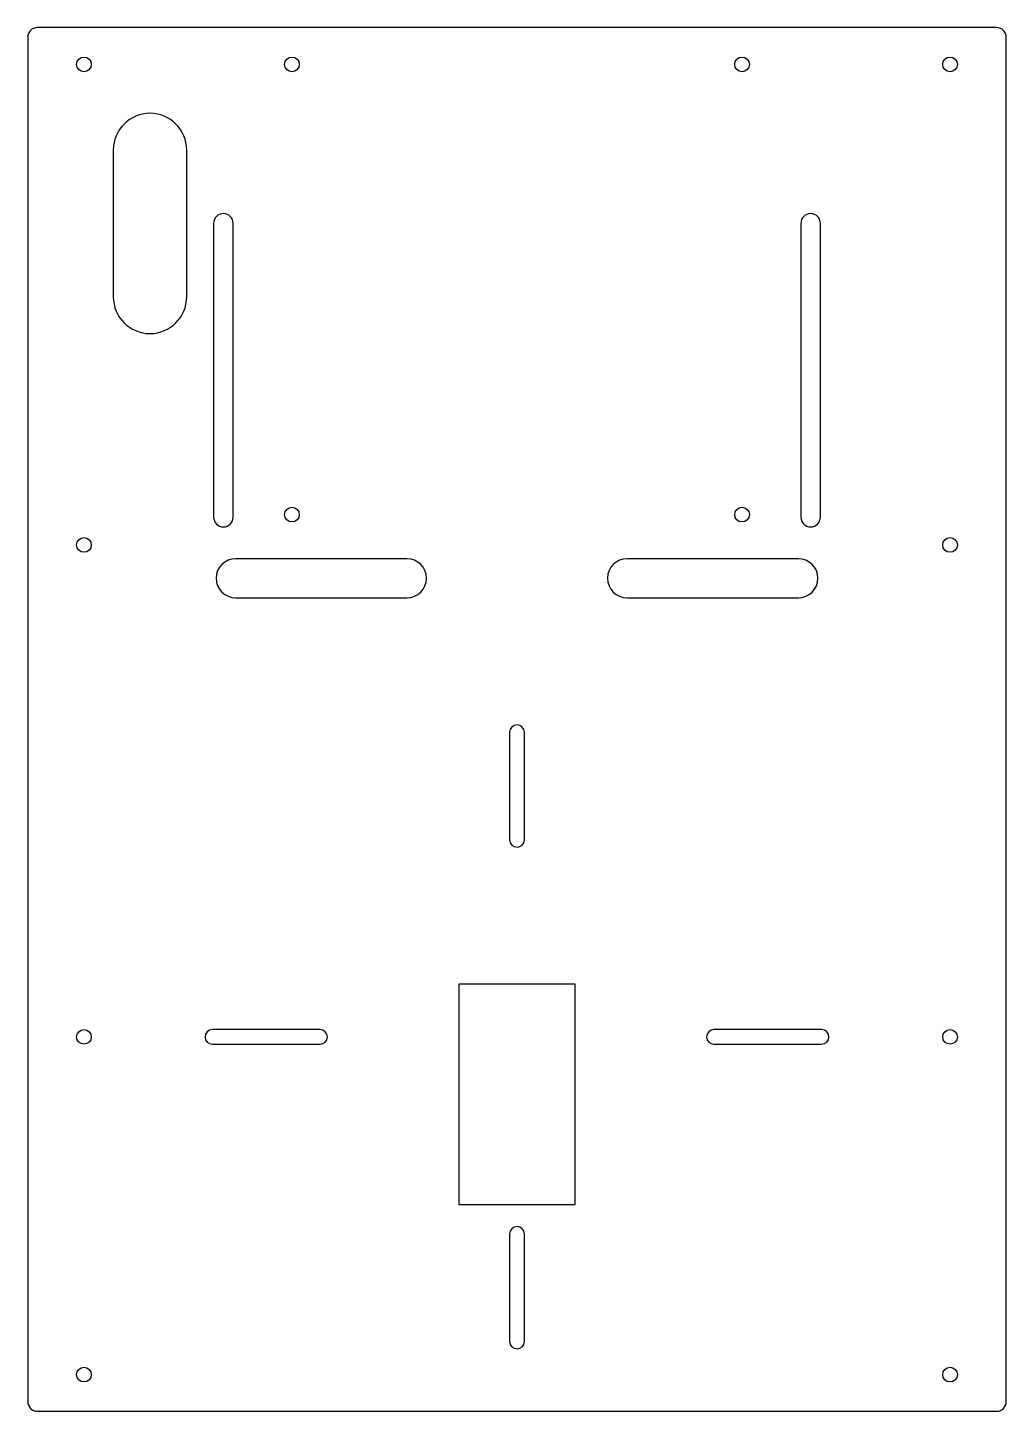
# Model space of a CAD drawing. Header units: millimetres. Extents: x 10 to 210, y 11 to 293.
import ezdxf

# ---------------------------------------------------------------- set-up
doc = ezdxf.new("R2010")
doc.units = ezdxf.units.MM

# ---------------------------------------------------------------- blocks, each defined once
blk = doc.blocks.new('底盘上亚克力板')
at = {"color": 7, "linetype": 'Continuous', "lineweight": 25}
for p, q in [((578.29, 597.15), (382.29, 597.15)), ((380.29, 595.15), (380.29, 447.38)), ((580.29, 447.38), (580.29, 595.15)), ((397.79, 572.15), (397.79, 542.15)), ((412.79, 542.15), (412.79, 572.15)), ((418.29, 557.15), (418.29, 497.15)), ((422.29, 497.15), (422.29, 557.15)), ((538.29, 557.15), (538.29, 497.15)), ((542.29, 497.15), (542.29, 557.15)), ((457.79, 488.65), (422.79, 488.65)), ((537.79, 488.65), (502.79, 488.65)), ((422.79, 480.65), (457.79, 480.65)), ((502.79, 480.65), (537.79, 480.65)), ((478.79, 453.2), (478.79, 431.2)), ((481.79, 431.2), (481.79, 453.2)), ((380.29, 447.38), (380.29, 316.45)), ((580.29, 316.45), (580.29, 447.38)), ((468.39, 401.69), (468.39, 356.69)), ((492.18, 401.69), (468.39, 401.69)), ((492.18, 356.69), (492.18, 401.69)), ((440.04, 392.45), (418.04, 392.45)), ((542.54, 392.45), (520.54, 392.45)), ((418.04, 389.45), (440.04, 389.45)), ((520.54, 389.45), (542.54, 389.45)), ((468.39, 356.69), (492.18, 356.69)), ((478.79, 350.7), (478.79, 328.7)), ((481.79, 328.7), (481.79, 350.7)), ((382.29, 314.45), (578.29, 314.45))]:
    blk.add_line(p, q, dxfattribs=at)
for centre in [(391.79, 589.65), (434.29, 589.65), (526.29, 589.65), (568.79, 589.65), (434.29, 497.65), (526.29, 497.65), (391.79, 491.45), (568.79, 491.45), (391.79, 390.95), (568.79, 390.95), (391.79, 321.95), (568.79, 321.95)]:
    blk.add_circle(centre, 1.5, dxfattribs=at)
for centre, radius, start, end in [((382.29, 595.15), 2, 90, 180), ((578.29, 595.15), 2, 0, 90), ((405.29, 572.15), 7.5, 0, 180), ((420.29, 557.15), 2, 0, 180), ((540.29, 557.15), 2, 0, 180), ((405.29, 542.15), 7.5, 180, 0), ((420.29, 497.15), 2, 180, 0), ((540.29, 497.15), 2, 180, 0), ((422.79, 484.65), 4, 90, 270), ((457.79, 484.65), 4, 270, 90), ((502.79, 484.65), 4, 90, 270), ((537.79, 484.65), 4, 270, 90), ((480.29, 453.2), 1.5, 360, 180), ((480.29, 431.2), 1.5, 180, 0), ((418.04, 390.95), 1.5, 90, 270), ((440.04, 390.95), 1.5, 270, 90), ((520.54, 390.95), 1.5, 90, 270), ((542.54, 390.95), 1.5, 270, 90), ((480.29, 350.7), 1.5, 0, 180), ((480.29, 328.7), 1.5, 180, 0), ((382.29, 316.45), 2, 180, 270), ((578.29, 316.45), 2, 270, 0)]:
    blk.add_arc(centre, radius, start, end, dxfattribs=at)

msp = doc.modelspace()

# ---------------------------------------------------------------- block references
msp.add_blockref('底盘上亚克力板', (-370.18, -303.83))

doc.saveas('drawing.dxf')
